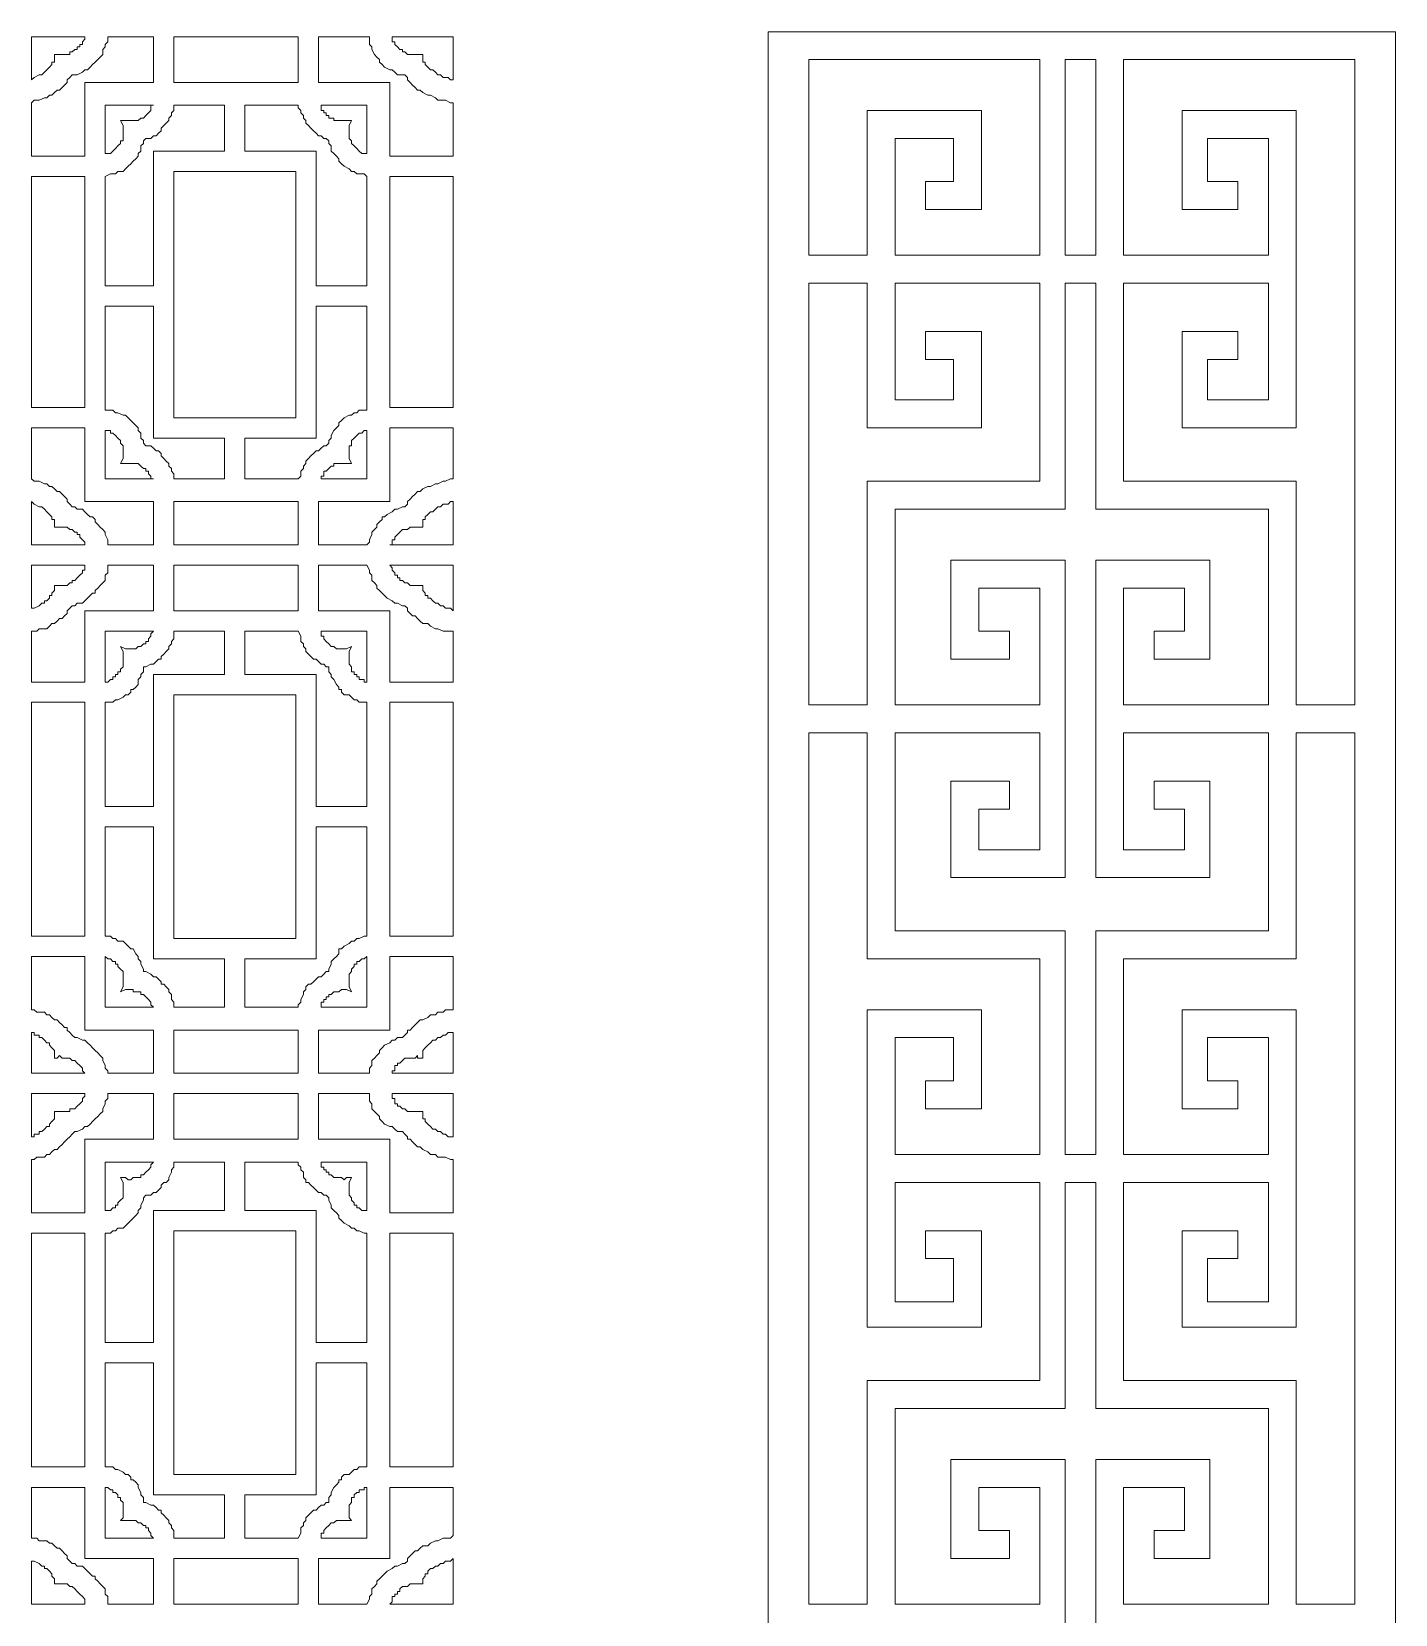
# Model space of a CAD drawing. Extents: x -66030 to 95157, y -13132 to 45879.
# Drawn here: x 62959 to 65057, y 34283 to 36716 of the extents above; entities that cross this region are included whole.
import ezdxf

# ---------------------------------------------------------------- set-up
doc = ezdxf.new("R2010")
doc.units = 0
doc.header["$LTSCALE"] = 100
doc.header["$MEASUREMENT"] = 0
doc.layers.get('0').update_dxf_attribs({"linetype": 'CONTINUOUS'})

msp = doc.modelspace()

# ---------------------------------------------------------------- linework, layer by layer
at = {"lineweight": 0}
for points in [[(62959, 36642), (62962.9, 36645.9), (62962.9, 36645.9), (62970.7, 36649.8), (62970.7, 36649.8), (62974.7, 36649.8), (62978.6, 36653.7), (62978.6, 36653.7), (62982.5, 36657.6), (62986.4, 36661.6), (62986.4, 36661.6), (62990.3, 36665.5), (62990.3, 36669.4), (62994.2, 36669.4), (62994.2, 36673.3), (62994.2, 36677.2), (62994.2, 36681.1), (62998.1, 36681.1), (63002, 36681.1), (63002, 36681.1), (63005.9, 36681.1), (63009.8, 36681.1), (63013.7, 36681.1), (63017.6, 36681.1), (63017.6, 36685), (63021.5, 36685), (63025.4, 36688.9), (63029.3, 36688.9), (63029.3, 36692.8), (63033.2, 36692.8), (63033.2, 36696.7), (63037.2, 36696.7), (63037.2, 36700.6), (63037.2, 36700.6), (63041.1, 36704.5), (63041.1, 36708.4), (62959, 36708.4), (62959, 36642)], [(62959, 36524.8), (63041.1, 36524.8), (63041.1, 36638.1), (63146.5, 36638.1), (63146.5, 36708.4), (63076.2, 36708.4), (63076.2, 36700.6), (63072.3, 36696.7), (63072.3, 36692.8), (63068.4, 36688.9), (63068.4, 36681.1), (63064.5, 36677.2), (63060.6, 36673.3), (63056.7, 36669.4), (63052.8, 36665.5), (63048.9, 36661.6), (63045, 36657.6), (63041.1, 36657.6), (63037.2, 36653.7), (63029.3, 36649.8), (63025.4, 36649.8), (63021.5, 36649.8), (63017.6, 36645.9), (63013.7, 36642), (63013.7, 36638.1), (63009.8, 36634.2), (63005.9, 36630.3), (63002, 36626.4), (62998.1, 36626.4), (62994.2, 36622.5), (62990.3, 36618.6), (62986.4, 36618.6), (62982.5, 36614.7), (62978.6, 36614.7), (62970.7, 36610.8), (62966.8, 36610.8), (62962.9, 36610.8), (62959, 36606.9), (62959, 36524.8)], [(63369.2, 36708.4), (63177.8, 36708.4), (63177.8, 36638.1), (63369.2, 36638.1), (63369.2, 36708.4)], [(63607.4, 36606.9), (63603.5, 36606.9), (63595.7, 36610.8), (63591.8, 36610.8), (63584, 36610.8), (63580.1, 36614.7), (63572.3, 36618.6), (63568.4, 36618.6), (63560.6, 36622.5), (63556.6, 36626.4), (63552.7, 36626.4), (63548.8, 36630.3), (63544.9, 36634.2), (63541, 36638.1), (63537.1, 36642), (63537.1, 36645.9), (63533.2, 36649.8), (63529.3, 36649.8), (63521.5, 36649.8), (63517.6, 36653.7), (63513.7, 36657.6), (63509.8, 36657.6), (63502, 36661.6), (63498.1, 36665.5), (63494.1, 36669.4), (63494.1, 36673.3), (63490.2, 36677.2), (63486.3, 36681.1), (63482.4, 36688.9), (63482.4, 36692.8), (63478.5, 36696.7), (63478.5, 36700.6), (63478.5, 36708.4), (63400.4, 36708.4), (63400.4, 36638.1), (63509.8, 36638.1), (63509.8, 36524.8), (63607.4, 36524.8), (63607.4, 36606.9)], [(63607.4, 36708.4), (63513.7, 36708.4), (63513.7, 36704.5), (63513.7, 36700.6), (63517.6, 36700.6), (63517.6, 36696.7), (63517.6, 36696.7), (63521.5, 36692.8), (63521.5, 36692.8), (63525.4, 36688.9), (63529.3, 36688.9), (63529.3, 36685), (63533.2, 36685), (63537.1, 36681.1), (63541, 36681.1), (63544.9, 36681.1), (63548.8, 36681.1), (63552.7, 36681.1), (63552.7, 36681.1), (63552.7, 36681.1), (63560.6, 36681.1), (63560.6, 36677.2), (63560.6, 36673.3), (63560.6, 36669.4), (63564.5, 36669.4), (63564.5, 36665.5), (63568.4, 36661.6), (63568.4, 36661.6), (63572.3, 36657.6), (63576.2, 36657.6), (63580.1, 36653.7), (63584, 36649.8), (63587.9, 36649.8), (63591.8, 36645.9), (63595.7, 36645.9), (63599.6, 36645.9), (63603.5, 36642), (63607.4, 36642), (63607.4, 36708.4)], [(65021.4, 36716.2), (64994, 36716.2), (64716.7, 36716.2), (64638.6, 36716.2), (64595.6, 36716.2), (64548.8, 36716.2), (64509.7, 36716.2), (64154.3, 36716.2), (64126.9, 36716.2), (64091.8, 36716.2), (64091.8, 31833.8), (64103.5, 31833.8), (64154.3, 31833.8), (64509.7, 31833.8), (64548.8, 31833.8), (64595.6, 31833.8), (64638.6, 31833.8), (64833.9, 31833.8), (64994, 31833.8), (65044.8, 31833.8), (65056.5, 31833.8), (65056.5, 36716.2), (65021.4, 36716.2)], [(64376.9, 36442.8), (64333.9, 36442.8), (64333.9, 36485.8), (64376.9, 36485.8), (64376.9, 36552.2), (64287.1, 36552.2), (64287.1, 36372.5), (64509.7, 36372.5), (64509.7, 36673.3), (64154.3, 36673.3), (64154.3, 36372.5), (64244.1, 36372.5), (64244.1, 36552.2), (64244.1, 36595.2), (64287.1, 36595.2), (64376.9, 36595.2), (64419.9, 36595.2), (64419.9, 36595.2), (64419.9, 36552.2), (64419.9, 36552.2), (64419.9, 36442.8), (64388.6, 36442.8), (64376.9, 36442.8)], [(64595.6, 36372.5), (64548.8, 36372.5), (64548.8, 36673.3), (64595.6, 36673.3), (64595.6, 36372.5)], [(64767.5, 36442.8), (64814.4, 36442.8), (64814.4, 36485.8), (64767.5, 36485.8), (64767.5, 36552.2), (64861.2, 36552.2), (64861.2, 36372.5), (64638.6, 36372.5), (64638.6, 36673.3), (64716.7, 36673.3), (64994, 36673.3), (64994, 35681.2), (64904.2, 35681.2), (64904.2, 35981.9), (64904.2, 36024.9), (64861.2, 36024.9), (64638.6, 36024.9), (64638.6, 36329.5), (64861.2, 36329.5), (64861.2, 36149.9), (64767.5, 36149.9), (64767.5, 36212.4), (64814.4, 36212.4), (64814.4, 36255.3), (64767.5, 36255.3), (64759.7, 36255.3), (64728.4, 36255.3), (64728.4, 36149.9), (64728.4, 36106.9), (64728.4, 36106.9), (64767.5, 36106.9), (64767.5, 36106.9), (64861.2, 36106.9), (64904.2, 36106.9), (64904.2, 36149.9), (64904.2, 36552.2), (64904.2, 36595.2), (64861.2, 36595.2), (64767.5, 36595.2), (64728.4, 36595.2), (64728.4, 36552.2), (64728.4, 36442.8), (64759.7, 36442.8), (64767.5, 36442.8)], [(63146.5, 36603), (63072.3, 36603), (63072.3, 36528.7), (63076.2, 36528.7), (63080.1, 36528.7), (63080.1, 36528.7), (63084, 36532.7), (63084, 36532.7), (63087.9, 36536.6), (63087.9, 36536.6), (63091.8, 36540.5), (63091.8, 36540.5), (63095.7, 36544.4), (63095.7, 36548.3), (63099.6, 36548.3), (63099.6, 36552.2), (63099.6, 36556.1), (63099.6, 36560), (63099.6, 36563.9), (63099.6, 36563.9), (63099.6, 36567.8), (63099.6, 36571.7), (63099.6, 36571.7), (63095.7, 36579.5), (63103.6, 36579.5), (63107.5, 36579.5), (63111.4, 36579.5), (63115.3, 36579.5), (63115.3, 36579.5), (63119.2, 36579.5), (63123.1, 36579.5), (63127, 36583.4), (63127, 36583.4), (63130.9, 36583.4), (63134.8, 36587.3), (63134.8, 36587.3), (63138.7, 36591.2), (63138.7, 36591.2), (63142.6, 36595.2), (63142.6, 36595.2), (63142.6, 36599.1), (63142.6, 36603), (63146.5, 36603)], [(63072.3, 36325.6), (63146.5, 36325.6), (63146.5, 36532.7), (63255.9, 36532.7), (63255.9, 36603), (63177.8, 36603), (63177.8, 36599.1), (63177.8, 36595.2), (63173.9, 36591.2), (63173.9, 36587.3), (63170, 36583.4), (63170, 36579.5), (63166, 36575.6), (63162.1, 36571.7), (63158.2, 36567.8), (63158.2, 36563.9), (63154.3, 36560), (63150.4, 36556.1), (63146.5, 36556.1), (63142.6, 36552.2), (63134.8, 36552.2), (63130.9, 36548.3), (63130.9, 36544.4), (63127, 36540.5), (63127, 36532.7), (63123.1, 36528.7), (63123.1, 36524.8), (63119.2, 36520.9), (63115.3, 36517), (63111.4, 36513.1), (63111.4, 36513.1), (63107.5, 36509.2), (63103.6, 36505.3), (63099.6, 36501.4), (63091.8, 36501.4), (63087.9, 36497.5), (63084, 36497.5), (63080.1, 36497.5), (63072.3, 36493.6), (63072.3, 36325.6)], [(63396.5, 36325.6), (63474.6, 36325.6), (63474.6, 36493.6), (63470.7, 36497.5), (63462.9, 36497.5), (63459, 36497.5), (63455.1, 36501.4), (63451.2, 36501.4), (63447.3, 36505.3), (63439.5, 36509.2), (63435.6, 36513.1), (63435.6, 36513.1), (63431.7, 36517), (63431.7, 36520.9), (63427.7, 36524.8), (63423.8, 36528.7), (63419.9, 36532.7), (63419.9, 36540.5), (63416, 36544.4), (63416, 36548.3), (63412.1, 36552.2), (63408.2, 36552.2), (63404.3, 36556.1), (63400.4, 36556.1), (63396.5, 36560), (63392.6, 36563.9), (63388.7, 36567.8), (63384.8, 36571.7), (63380.9, 36575.6), (63380.9, 36579.5), (63377, 36583.4), (63377, 36587.3), (63373.1, 36591.2), (63373.1, 36595.2), (63369.2, 36599.1), (63369.2, 36603), (63287.1, 36603), (63287.1, 36532.7), (63396.5, 36532.7), (63396.5, 36325.6)], [(63474.6, 36528.7), (63474.6, 36603), (63404.3, 36603), (63404.3, 36603), (63404.3, 36599.1), (63404.3, 36595.2), (63408.2, 36595.2), (63408.2, 36591.2), (63412.1, 36591.2), (63412.1, 36587.3), (63416, 36587.3), (63416, 36583.4), (63419.9, 36583.4), (63423.8, 36583.4), (63423.8, 36579.5), (63427.7, 36579.5), (63431.7, 36579.5), (63435.6, 36579.5), (63439.5, 36579.5), (63439.5, 36579.5), (63443.4, 36579.5), (63451.2, 36579.5), (63447.3, 36571.7), (63447.3, 36571.7), (63447.3, 36567.8), (63447.3, 36563.9), (63447.3, 36563.9), (63447.3, 36560), (63447.3, 36556.1), (63447.3, 36552.2), (63451.2, 36548.3), (63451.2, 36548.3), (63451.2, 36544.4), (63455.1, 36540.5), (63455.1, 36540.5), (63459, 36536.6), (63459, 36536.6), (63462.9, 36532.7), (63462.9, 36532.7), (63466.8, 36528.7), (63470.7, 36528.7), (63470.7, 36528.7), (63474.6, 36528.7)], [(63177.8, 36122.5), (63365.3, 36122.5), (63365.3, 36501.4), (63177.8, 36501.4), (63177.8, 36122.5)], [(62959, 36138.2), (63041.1, 36138.2), (63041.1, 36493.6), (62959, 36493.6), (62959, 36138.2)], [(63607.4, 36493.6), (63509.8, 36493.6), (63509.8, 36138.2), (63607.4, 36138.2), (63607.4, 36493.6)], [(64376.9, 36255.3), (64333.9, 36255.3), (64333.9, 36212.4), (64376.9, 36212.4), (64376.9, 36149.9), (64287.1, 36149.9), (64287.1, 36329.5), (64509.7, 36329.5), (64509.7, 36024.9), (64287.1, 36024.9), (64244.1, 36024.9), (64244.1, 35981.9), (64244.1, 35681.2), (64154.3, 35681.2), (64154.3, 36329.5), (64244.1, 36329.5), (64244.1, 36149.9), (64244.1, 36106.9), (64287.1, 36106.9), (64376.9, 36106.9), (64376.9, 36106.9), (64419.9, 36106.9), (64419.9, 36106.9), (64419.9, 36106.9), (64419.9, 36149.9), (64419.9, 36149.9), (64419.9, 36255.3), (64388.6, 36255.3), (64376.9, 36255.3)], [(64732.3, 35751.5), (64685.5, 35751.5), (64685.5, 35794.4), (64732.3, 35794.4), (64732.3, 35860.8), (64638.6, 35860.8), (64638.6, 35681.2), (64861.2, 35681.2), (64861.2, 35981.9), (64638.6, 35981.9), (64595.6, 35981.9), (64595.6, 36024.9), (64595.6, 36329.5), (64548.8, 36329.5), (64548.8, 36024.9), (64548.8, 35981.9), (64509.7, 35981.9), (64287.1, 35981.9), (64287.1, 35681.2), (64509.7, 35681.2), (64509.7, 35860.8), (64416, 35860.8), (64416, 35794.4), (64462.8, 35794.4), (64462.8, 35751.5), (64416, 35751.5), (64408.1, 35751.5), (64373, 35751.5), (64373, 35860.8), (64373, 35903.8), (64416, 35903.8), (64509.7, 35903.8), (64548.8, 35903.8), (64548.8, 35860.8), (64548.8, 35681.2), (64548.8, 35638.2), (64548.8, 35458.5), (64548.8, 35415.5), (64509.7, 35415.5), (64416, 35415.5), (64373, 35415.5), (64373, 35458.5), (64373, 35564), (64408.1, 35564), (64416, 35564), (64462.8, 35564), (64462.8, 35521), (64416, 35521), (64416, 35458.5), (64509.7, 35458.5), (64509.7, 35638.2), (64287.1, 35638.2), (64287.1, 35333.5), (64509.7, 35333.5), (64548.8, 35333.5), (64548.8, 35290.6), (64548.8, 34989.8), (64595.6, 34989.8), (64595.6, 35290.6), (64595.6, 35333.5), (64638.6, 35333.5), (64861.2, 35333.5), (64861.2, 35638.2), (64638.6, 35638.2), (64638.6, 35458.5), (64732.3, 35458.5), (64732.3, 35521), (64685.5, 35521), (64685.5, 35564), (64732.3, 35564), (64740.2, 35564), (64771.4, 35564), (64771.4, 35458.5), (64771.4, 35458.5), (64771.4, 35415.5), (64771.4, 35415.5), (64732.3, 35415.5), (64638.6, 35415.5), (64595.6, 35415.5), (64595.6, 35458.5), (64595.6, 35638.2), (64595.6, 35681.2), (64595.6, 35860.8), (64595.6, 35903.8), (64638.6, 35903.8), (64732.3, 35903.8), (64771.4, 35903.8), (64771.4, 35903.8), (64771.4, 35860.8), (64771.4, 35860.8), (64771.4, 35751.5), (64740.2, 35751.5), (64732.3, 35751.5)], [(63146.5, 36294.4), (63072.3, 36294.4), (63072.3, 36134.2), (63080.1, 36134.2), (63084, 36134.2), (63087.9, 36130.3), (63091.8, 36130.3), (63099.6, 36126.4), (63103.6, 36126.4), (63107.5, 36122.5), (63111.4, 36118.6), (63111.4, 36118.6), (63115.3, 36114.7), (63119.2, 36110.8), (63123.1, 36106.9), (63123.1, 36103), (63127, 36099.1), (63127, 36091.3), (63130.9, 36087.4), (63130.9, 36083.5), (63134.8, 36079.6), (63142.6, 36079.6), (63146.5, 36075.7), (63150.4, 36071.8), (63154.3, 36071.8), (63158.2, 36067.8), (63158.2, 36063.9), (63162.1, 36060), (63166, 36056.1), (63170, 36052.2), (63170, 36048.3), (63173.9, 36044.4), (63173.9, 36040.5), (63177.8, 36036.6), (63177.8, 36032.7), (63177.8, 36028.8), (63255.9, 36028.8), (63255.9, 36091.3), (63146.5, 36091.3), (63146.5, 36294.4)], [(63474.6, 36294.4), (63396.5, 36294.4), (63396.5, 36091.3), (63287.1, 36091.3), (63287.1, 36028.8), (63369.2, 36028.8), (63373.1, 36032.7), (63373.1, 36036.6), (63373.1, 36040.5), (63377, 36044.4), (63377, 36048.3), (63380.9, 36052.2), (63380.9, 36056.1), (63384.8, 36060), (63388.7, 36063.9), (63392.6, 36067.8), (63396.5, 36071.8), (63400.4, 36071.8), (63404.3, 36075.7), (63408.2, 36079.6), (63412.1, 36079.6), (63416, 36083.5), (63416, 36087.4), (63419.9, 36091.3), (63419.9, 36095.2), (63423.8, 36103), (63427.7, 36106.9), (63431.7, 36110.8), (63431.7, 36114.7), (63435.6, 36118.6), (63435.6, 36118.6), (63439.5, 36122.5), (63447.3, 36126.4), (63451.2, 36126.4), (63455.1, 36130.3), (63459, 36130.3), (63462.9, 36134.2), (63470.7, 36134.2), (63474.6, 36134.2), (63474.6, 36294.4)], [(62959, 36028.8), (62962.9, 36024.9), (62966.8, 36024.9), (62970.7, 36024.9), (62978.6, 36021), (62982.5, 36021), (62986.4, 36017.1), (62990.3, 36017.1), (62994.2, 36013.2), (62998.1, 36009.3), (63002, 36009.3), (63005.9, 36005.3), (63009.8, 36001.4), (63013.7, 35997.5), (63013.7, 35993.6), (63017.6, 35989.7), (63021.5, 35985.8), (63025.4, 35985.8), (63029.3, 35981.9), (63037.2, 35981.9), (63041.1, 35978), (63045, 35974.1), (63048.9, 35970.2), (63052.8, 35970.2), (63056.7, 35966.3), (63056.7, 35962.4), (63060.6, 35958.5), (63064.5, 35954.6), (63068.4, 35950.7), (63072.3, 35946.8), (63072.3, 35942.9), (63076.2, 35935), (63076.2, 35931.1), (63076.2, 35927.2), (63146.5, 35927.2), (63146.5, 35993.6), (63041.1, 35993.6), (63041.1, 36106.9), (62959, 36106.9), (62959, 36028.8)], [(63072.3, 36028.8), (63146.5, 36028.8), (63142.6, 36028.8), (63142.6, 36032.7), (63142.6, 36032.7), (63138.7, 36036.6), (63138.7, 36040.5), (63138.7, 36040.5), (63134.8, 36040.5), (63134.8, 36044.4), (63130.9, 36044.4), (63127, 36048.3), (63127, 36048.3), (63123.1, 36052.2), (63119.2, 36052.2), (63115.3, 36052.2), (63115.3, 36052.2), (63111.4, 36052.2), (63107.5, 36052.2), (63103.6, 36052.2), (63095.7, 36052.2), (63099.6, 36060), (63099.6, 36060), (63099.6, 36063.9), (63099.6, 36063.9), (63099.6, 36067.8), (63099.6, 36071.8), (63099.6, 36075.7), (63099.6, 36079.6), (63099.6, 36079.6), (63095.7, 36083.5), (63095.7, 36087.4), (63091.8, 36091.3), (63091.8, 36091.3), (63087.9, 36095.2), (63087.9, 36095.2), (63084, 36099.1), (63084, 36099.1), (63080.1, 36099.1), (63080.1, 36103), (63076.2, 36103), (63072.3, 36103), (63072.3, 36028.8)], [(63607.4, 36106.9), (63509.8, 36106.9), (63509.8, 35993.6), (63400.4, 35993.6), (63400.4, 35927.2), (63474.6, 35927.2), (63478.5, 35931.1), (63478.5, 35935), (63482.4, 35942.9), (63482.4, 35946.8), (63486.3, 35950.7), (63490.2, 35954.6), (63490.2, 35958.5), (63494.1, 35962.4), (63498.1, 35966.3), (63498.1, 35970.2), (63502, 35970.2), (63505.9, 35974.1), (63513.7, 35978), (63517.6, 35981.9), (63521.5, 35981.9), (63529.3, 35985.8), (63533.2, 35985.8), (63537.1, 35989.7), (63537.1, 35993.6), (63541, 35997.5), (63544.9, 36001.4), (63548.8, 36005.3), (63552.7, 36009.3), (63556.6, 36009.3), (63560.6, 36013.2), (63568.4, 36017.1), (63572.3, 36017.1), (63580.1, 36021), (63584, 36021), (63591.8, 36024.9), (63595.7, 36024.9), (63603.5, 36028.8), (63607.4, 36028.8), (63607.4, 36106.9)], [(63474.6, 36103), (63470.7, 36103), (63470.7, 36103), (63466.8, 36099.1), (63462.9, 36099.1), (63462.9, 36099.1), (63459, 36095.2), (63459, 36095.2), (63455.1, 36091.3), (63455.1, 36091.3), (63451.2, 36087.4), (63451.2, 36083.5), (63451.2, 36079.6), (63447.3, 36079.6), (63447.3, 36075.7), (63447.3, 36071.8), (63447.3, 36067.8), (63447.3, 36063.9), (63447.3, 36063.9), (63447.3, 36060), (63447.3, 36060), (63451.2, 36052.2), (63443.4, 36052.2), (63439.5, 36052.2), (63439.5, 36052.2), (63435.6, 36052.2), (63431.7, 36052.2), (63427.7, 36052.2), (63423.8, 36052.2), (63423.8, 36048.3), (63419.9, 36048.3), (63416, 36044.4), (63416, 36044.4), (63412.1, 36040.5), (63412.1, 36040.5), (63408.2, 36040.5), (63408.2, 36036.6), (63408.2, 36032.7), (63404.3, 36032.7), (63404.3, 36028.8), (63404.3, 36028.8), (63474.6, 36028.8), (63474.6, 36103)], [(62959, 35927.2), (63041.1, 35927.2), (63041.1, 35927.2), (63041.1, 35931.1), (63037.2, 35935), (63037.2, 35935), (63033.2, 35938.9), (63033.2, 35942.9), (63029.3, 35942.9), (63029.3, 35946.8), (63025.4, 35946.8), (63021.5, 35950.7), (63021.5, 35950.7), (63017.6, 35950.7), (63013.7, 35954.6), (63009.8, 35954.6), (63005.9, 35954.6), (63002, 35954.6), (63002, 35954.6), (62998.1, 35954.6), (62994.2, 35954.6), (62994.2, 35958.5), (62994.2, 35962.4), (62994.2, 35966.3), (62990.3, 35966.3), (62990.3, 35970.2), (62986.4, 35974.1), (62986.4, 35974.1), (62982.5, 35978), (62978.6, 35981.9), (62978.6, 35981.9), (62974.7, 35985.8), (62970.7, 35985.8), (62970.7, 35985.8), (62962.9, 35989.7), (62962.9, 35989.7), (62959, 35993.6), (62959, 35927.2)], [(63177.8, 35927.2), (63369.2, 35927.2), (63369.2, 35993.6), (63177.8, 35993.6), (63177.8, 35927.2)], [(63607.4, 35993.6), (63603.5, 35993.6), (63599.6, 35989.7), (63595.7, 35989.7), (63591.8, 35989.7), (63587.9, 35985.8), (63584, 35985.8), (63580.1, 35981.9), (63576.2, 35978), (63572.3, 35978), (63568.4, 35974.1), (63568.4, 35974.1), (63564.5, 35970.2), (63564.5, 35966.3), (63560.6, 35966.3), (63560.6, 35962.4), (63560.6, 35958.5), (63560.6, 35954.6), (63552.7, 35954.6), (63552.7, 35954.6), (63552.7, 35954.6), (63548.8, 35954.6), (63544.9, 35954.6), (63541, 35954.6), (63537.1, 35950.7), (63533.2, 35950.7), (63529.3, 35950.7), (63525.4, 35946.8), (63525.4, 35946.8), (63521.5, 35942.9), (63521.5, 35942.9), (63517.6, 35938.9), (63517.6, 35935), (63513.7, 35935), (63513.7, 35931.1), (63513.7, 35927.2), (63509.8, 35927.2), (63607.4, 35927.2), (63607.4, 35993.6)], [(62959, 35794.4), (62962.9, 35794.4), (62966.8, 35794.4), (62970.7, 35798.3), (62978.6, 35798.3), (62982.5, 35798.3), (62986.4, 35802.2), (62990.3, 35806.1), (62994.2, 35806.1), (62998.1, 35810.1), (63002, 35814), (63005.9, 35814), (63009.8, 35817.9), (63013.7, 35821.8), (63013.7, 35825.7), (63017.6, 35829.6), (63021.5, 35833.5), (63025.4, 35833.5), (63029.3, 35837.4), (63037.2, 35837.4), (63041.1, 35841.3), (63045, 35845.2), (63048.9, 35849.1), (63052.8, 35853), (63056.7, 35853), (63056.7, 35856.9), (63060.6, 35860.8), (63064.5, 35864.7), (63068.4, 35868.6), (63072.3, 35872.5), (63072.3, 35880.4), (63076.2, 35884.3), (63076.2, 35888.2), (63076.2, 35896), (63146.5, 35896), (63146.5, 35825.7), (63041.1, 35825.7), (63041.1, 35716.3), (62959, 35716.3), (62959, 35794.4)], [(62959, 35896), (63041.1, 35896), (63041.1, 35892.1), (63041.1, 35888.2), (63037.2, 35888.2), (63037.2, 35884.3), (63033.2, 35880.4), (63033.2, 35880.4), (63029.3, 35876.5), (63029.3, 35876.5), (63025.4, 35872.5), (63021.5, 35872.5), (63021.5, 35868.6), (63017.6, 35868.6), (63013.7, 35864.7), (63009.8, 35864.7), (63005.9, 35864.7), (63002, 35864.7), (63002, 35864.7), (62998.1, 35864.7), (62994.2, 35864.7), (62994.2, 35860.8), (62994.2, 35856.9), (62994.2, 35856.9), (62990.3, 35853), (62990.3, 35849.1), (62986.4, 35849.1), (62986.4, 35845.2), (62982.5, 35841.3), (62978.6, 35841.3), (62978.6, 35837.4), (62974.7, 35837.4), (62970.7, 35833.5), (62970.7, 35833.5), (62962.9, 35829.6), (62962.9, 35829.6), (62959, 35829.6), (62959, 35896)], [(63177.8, 35896), (63369.2, 35896), (63369.2, 35825.7), (63177.8, 35825.7), (63177.8, 35896)], [(63607.4, 35716.3), (63509.8, 35716.3), (63509.8, 35825.7), (63400.4, 35825.7), (63400.4, 35896), (63474.6, 35896), (63478.5, 35888.2), (63478.5, 35884.3), (63482.4, 35880.4), (63482.4, 35872.5), (63486.3, 35868.6), (63490.2, 35864.7), (63490.2, 35860.8), (63494.1, 35856.9), (63498.1, 35853), (63498.1, 35853), (63502, 35849.1), (63505.9, 35845.2), (63513.7, 35841.3), (63517.6, 35837.4), (63521.5, 35837.4), (63529.3, 35833.5), (63533.2, 35833.5), (63537.1, 35829.6), (63537.1, 35825.7), (63541, 35821.8), (63544.9, 35817.9), (63548.8, 35817.9), (63552.7, 35814), (63556.6, 35810.1), (63560.6, 35806.1), (63568.4, 35806.1), (63572.3, 35802.2), (63580.1, 35798.3), (63584, 35798.3), (63591.8, 35794.4), (63595.7, 35794.4), (63603.5, 35794.4), (63607.4, 35794.4), (63607.4, 35716.3)], [(63607.4, 35825.7), (63603.5, 35829.6), (63599.6, 35829.6), (63595.7, 35829.6), (63591.8, 35833.5), (63587.9, 35833.5), (63584, 35837.4), (63580.1, 35837.4), (63576.2, 35841.3), (63572.3, 35845.2), (63568.4, 35845.2), (63568.4, 35849.1), (63564.5, 35849.1), (63564.5, 35853), (63560.6, 35856.9), (63560.6, 35856.9), (63560.6, 35860.8), (63560.6, 35864.7), (63552.7, 35864.7), (63552.7, 35864.7), (63552.7, 35864.7), (63548.8, 35864.7), (63544.9, 35864.7), (63541, 35864.7), (63537.1, 35868.6), (63533.2, 35868.6), (63529.3, 35872.5), (63525.4, 35872.5), (63525.4, 35876.5), (63521.5, 35876.5), (63521.5, 35880.4), (63517.6, 35880.4), (63517.6, 35884.3), (63513.7, 35888.2), (63513.7, 35888.2), (63513.7, 35892.1), (63509.8, 35896), (63607.4, 35896), (63607.4, 35825.7)], [(63146.5, 35524.9), (63072.3, 35524.9), (63072.3, 35685.1), (63080.1, 35685.1), (63084, 35685.1), (63087.9, 35689), (63091.8, 35689), (63099.6, 35692.9), (63103.6, 35696.8), (63107.5, 35696.8), (63111.4, 35700.7), (63111.4, 35704.6), (63115.3, 35704.6), (63119.2, 35708.5), (63123.1, 35712.4), (63123.1, 35720.2), (63127, 35724.1), (63127, 35728), (63130.9, 35731.9), (63130.9, 35739.7), (63134.8, 35739.7), (63142.6, 35743.6), (63146.5, 35743.6), (63150.4, 35747.6), (63154.3, 35751.5), (63158.2, 35751.5), (63158.2, 35755.4), (63162.1, 35759.3), (63166, 35763.2), (63170, 35767.1), (63170, 35771), (63173.9, 35774.9), (63173.9, 35778.8), (63177.8, 35782.7), (63177.8, 35786.6), (63177.8, 35794.4), (63255.9, 35794.4), (63255.9, 35728), (63146.5, 35728), (63146.5, 35524.9)], [(63072.3, 35794.4), (63146.5, 35794.4), (63142.6, 35790.5), (63142.6, 35786.6), (63142.6, 35786.6), (63138.7, 35782.7), (63138.7, 35782.7), (63138.7, 35778.8), (63134.8, 35778.8), (63134.8, 35774.9), (63130.9, 35774.9), (63127, 35771), (63127, 35771), (63123.1, 35771), (63119.2, 35767.1), (63115.3, 35767.1), (63115.3, 35767.1), (63111.4, 35767.1), (63107.5, 35767.1), (63103.6, 35767.1), (63095.7, 35771), (63099.6, 35763.2), (63099.6, 35759.3), (63099.6, 35755.4), (63099.6, 35755.4), (63099.6, 35751.5), (63099.6, 35747.6), (63099.6, 35743.6), (63099.6, 35743.6), (63099.6, 35739.7), (63095.7, 35735.8), (63095.7, 35731.9), (63091.8, 35731.9), (63091.8, 35728), (63087.9, 35728), (63087.9, 35724.1), (63084, 35724.1), (63084, 35720.2), (63080.1, 35720.2), (63080.1, 35720.2), (63076.2, 35716.3), (63072.3, 35716.3), (63072.3, 35794.4)], [(63474.6, 35524.9), (63396.5, 35524.9), (63396.5, 35728), (63287.1, 35728), (63287.1, 35794.4), (63369.2, 35794.4), (63373.1, 35786.6), (63373.1, 35782.7), (63373.1, 35778.8), (63377, 35774.9), (63377, 35771), (63380.9, 35767.1), (63380.9, 35763.2), (63384.8, 35759.3), (63388.7, 35755.4), (63392.6, 35751.5), (63396.5, 35751.5), (63400.4, 35747.6), (63404.3, 35743.6), (63408.2, 35743.6), (63412.1, 35739.7), (63416, 35739.7), (63416, 35731.9), (63419.9, 35728), (63419.9, 35724.1), (63423.8, 35720.2), (63427.7, 35712.4), (63431.7, 35708.5), (63431.7, 35704.6), (63435.6, 35704.6), (63435.6, 35700.7), (63439.5, 35696.8), (63447.3, 35696.8), (63451.2, 35692.9), (63455.1, 35689), (63459, 35689), (63462.9, 35685.1), (63470.7, 35685.1), (63474.6, 35685.1), (63474.6, 35524.9)], [(63474.6, 35716.3), (63470.7, 35716.3), (63470.7, 35720.2), (63466.8, 35720.2), (63462.9, 35720.2), (63462.9, 35724.1), (63459, 35724.1), (63459, 35728), (63455.1, 35728), (63455.1, 35731.9), (63451.2, 35731.9), (63451.2, 35735.8), (63451.2, 35739.7), (63447.3, 35743.6), (63447.3, 35743.6), (63447.3, 35747.6), (63447.3, 35751.5), (63447.3, 35755.4), (63447.3, 35755.4), (63447.3, 35759.3), (63447.3, 35763.2), (63451.2, 35771), (63443.4, 35767.1), (63439.5, 35767.1), (63439.5, 35767.1), (63435.6, 35767.1), (63431.7, 35767.1), (63427.7, 35767.1), (63423.8, 35771), (63423.8, 35771), (63419.9, 35771), (63416, 35774.9), (63416, 35774.9), (63412.1, 35778.8), (63412.1, 35778.8), (63408.2, 35782.7), (63408.2, 35782.7), (63408.2, 35786.6), (63404.3, 35786.6), (63404.3, 35790.5), (63404.3, 35794.4), (63474.6, 35794.4), (63474.6, 35716.3)], [(62959, 35685.1), (63041.1, 35685.1), (63041.1, 35325.7), (62959, 35325.7), (62959, 35685.1)], [(63177.8, 35696.8), (63365.3, 35696.8), (63365.3, 35321.8), (63177.8, 35321.8), (63177.8, 35696.8)], [(63607.4, 35325.7), (63509.8, 35325.7), (63509.8, 35685.1), (63607.4, 35685.1), (63607.4, 35325.7)], [(64376.9, 35060.1), (64333.9, 35060.1), (64333.9, 35103.1), (64376.9, 35103.1), (64376.9, 35169.5), (64287.1, 35169.5), (64287.1, 34989.8), (64509.7, 34989.8), (64509.7, 35290.6), (64287.1, 35290.6), (64244.1, 35290.6), (64244.1, 35333.5), (64244.1, 35638.2), (64154.3, 35638.2), (64154.3, 34298.4), (64244.1, 34298.4), (64244.1, 34599.2), (64244.1, 34642.2), (64287.1, 34642.2), (64509.7, 34642.2), (64509.7, 34946.8), (64287.1, 34946.8), (64287.1, 34763.3), (64376.9, 34763.3), (64376.9, 34829.7), (64333.9, 34829.7), (64333.9, 34872.6), (64376.9, 34872.6), (64388.6, 34872.6), (64419.9, 34872.6), (64419.9, 34763.3), (64419.9, 34763.3), (64419.9, 34724.2), (64419.9, 34724.2), (64376.9, 34724.2), (64287.1, 34724.2), (64244.1, 34724.2), (64244.1, 34763.3), (64244.1, 34946.8), (64244.1, 34989.8), (64244.1, 35169.5), (64244.1, 35212.4), (64287.1, 35212.4), (64376.9, 35212.4), (64419.9, 35212.4), (64419.9, 35212.4), (64419.9, 35169.5), (64419.9, 35169.5), (64419.9, 35060.1), (64388.6, 35060.1), (64376.9, 35060.1)], [(64767.5, 35060.1), (64814.4, 35060.1), (64814.4, 35103.1), (64767.5, 35103.1), (64767.5, 35169.5), (64861.2, 35169.5), (64861.2, 34989.8), (64708.9, 34989.8), (64638.6, 34989.8), (64638.6, 35290.6), (64861.2, 35290.6), (64904.2, 35290.6), (64904.2, 35333.5), (64904.2, 35638.2), (64994, 35638.2), (64994, 34298.4), (64904.2, 34298.4), (64904.2, 34599.2), (64904.2, 34642.2), (64861.2, 34642.2), (64638.6, 34642.2), (64638.6, 34946.8), (64708.9, 34946.8), (64861.2, 34946.8), (64861.2, 34763.3), (64767.5, 34763.3), (64767.5, 34829.7), (64814.4, 34829.7), (64814.4, 34872.6), (64767.5, 34872.6), (64759.7, 34872.6), (64728.4, 34872.6), (64728.4, 34763.3), (64728.4, 34724.2), (64767.5, 34724.2), (64861.2, 34724.2), (64904.2, 34724.2), (64904.2, 34763.3), (64904.2, 34946.8), (64904.2, 34989.8), (64904.2, 35169.5), (64904.2, 35212.4), (64861.2, 35212.4), (64767.5, 35212.4), (64728.4, 35212.4), (64728.4, 35169.5), (64728.4, 35060.1), (64759.7, 35060.1), (64767.5, 35060.1)], [(63072.3, 35493.7), (63146.5, 35493.7), (63146.5, 35290.6), (63255.9, 35290.6), (63255.9, 35216.3), (63177.8, 35216.3), (63177.8, 35220.2), (63177.8, 35224.2), (63173.9, 35228.1), (63173.9, 35235.9), (63170, 35239.8), (63170, 35243.7), (63166, 35247.6), (63162.1, 35251.5), (63158.2, 35251.5), (63158.2, 35255.4), (63154.3, 35259.3), (63150.4, 35263.2), (63146.5, 35263.2), (63142.6, 35267.1), (63134.8, 35271), (63130.9, 35271), (63130.9, 35274.9), (63127, 35282.7), (63127, 35286.7), (63123.1, 35290.6), (63123.1, 35294.5), (63119.2, 35298.4), (63115.3, 35306.2), (63111.4, 35306.2), (63111.4, 35306.2), (63107.5, 35310.1), (63103.6, 35314), (63099.6, 35317.9), (63091.8, 35317.9), (63087.9, 35321.8), (63084, 35321.8), (63080.1, 35325.7), (63072.3, 35325.7), (63072.3, 35493.7)], [(63396.5, 35493.7), (63474.6, 35493.7), (63474.6, 35325.7), (63470.7, 35325.7), (63462.9, 35321.8), (63459, 35321.8), (63455.1, 35317.9), (63451.2, 35317.9), (63447.3, 35314), (63439.5, 35310.1), (63435.6, 35306.2), (63435.6, 35306.2), (63431.7, 35306.2), (63431.7, 35298.4), (63427.7, 35294.5), (63423.8, 35290.6), (63419.9, 35286.7), (63419.9, 35282.7), (63416, 35274.9), (63416, 35271), (63412.1, 35271), (63408.2, 35267.1), (63404.3, 35263.2), (63400.4, 35263.2), (63396.5, 35259.3), (63392.6, 35255.4), (63388.7, 35251.5), (63384.8, 35251.5), (63380.9, 35247.6), (63380.9, 35243.7), (63377, 35239.8), (63377, 35235.9), (63373.1, 35228.1), (63373.1, 35224.2), (63369.2, 35220.2), (63369.2, 35216.3), (63287.1, 35216.3), (63287.1, 35290.6), (63396.5, 35290.6), (63396.5, 35493.7)], [(62959, 35294.5), (63041.1, 35294.5), (63041.1, 35181.2), (63146.5, 35181.2), (63146.5, 35114.8), (63076.2, 35114.8), (63076.2, 35118.7), (63072.3, 35122.6), (63072.3, 35126.5), (63068.4, 35134.3), (63068.4, 35138.2), (63064.5, 35142.1), (63060.6, 35146), (63056.7, 35149.9), (63052.8, 35153.8), (63048.9, 35157.8), (63045, 35161.7), (63041.1, 35165.6), (63037.2, 35165.6), (63029.3, 35169.5), (63025.4, 35169.5), (63021.5, 35173.4), (63017.6, 35177.3), (63013.7, 35181.2), (63013.7, 35185.1), (63009.8, 35185.1), (63005.9, 35189), (63002, 35192.9), (62998.1, 35196.8), (62994.2, 35196.8), (62990.3, 35200.7), (62986.4, 35204.6), (62982.5, 35204.6), (62978.6, 35208.5), (62970.7, 35208.5), (62966.8, 35208.5), (62962.9, 35212.4), (62959, 35212.4), (62959, 35294.5)], [(63146.5, 35216.3), (63072.3, 35216.3), (63072.3, 35294.5), (63076.2, 35290.6), (63080.1, 35290.6), (63080.1, 35290.6), (63084, 35286.7), (63084, 35286.7), (63087.9, 35286.7), (63087.9, 35282.7), (63091.8, 35282.7), (63091.8, 35278.8), (63095.7, 35274.9), (63095.7, 35274.9), (63099.6, 35271), (63099.6, 35267.1), (63099.6, 35263.2), (63099.6, 35259.3), (63099.6, 35259.3), (63099.6, 35255.4), (63099.6, 35251.5), (63099.6, 35251.5), (63099.6, 35247.6), (63095.7, 35239.8), (63103.6, 35243.7), (63107.5, 35243.7), (63111.4, 35243.7), (63115.3, 35243.7), (63115.3, 35239.8), (63119.2, 35239.8), (63123.1, 35239.8), (63127, 35239.8), (63127, 35235.9), (63130.9, 35235.9), (63134.8, 35232), (63134.8, 35232), (63138.7, 35228.1), (63138.7, 35228.1), (63142.6, 35224.2), (63142.6, 35224.2), (63142.6, 35220.2), (63142.6, 35220.2), (63146.5, 35216.3)], [(63607.4, 35212.4), (63603.5, 35212.4), (63595.7, 35212.4), (63591.8, 35208.5), (63584, 35208.5), (63580.1, 35204.6), (63572.3, 35204.6), (63568.4, 35200.7), (63560.6, 35196.8), (63556.6, 35196.8), (63552.7, 35192.9), (63548.8, 35189), (63544.9, 35185.1), (63541, 35181.2), (63537.1, 35181.2), (63537.1, 35177.3), (63533.2, 35173.4), (63529.3, 35169.5), (63521.5, 35169.5), (63517.6, 35165.6), (63513.7, 35165.6), (63509.8, 35161.7), (63502, 35157.8), (63498.1, 35153.8), (63494.1, 35149.9), (63494.1, 35146), (63490.2, 35142.1), (63486.3, 35138.2), (63482.4, 35134.3), (63482.4, 35126.5), (63478.5, 35122.6), (63478.5, 35118.7), (63478.5, 35114.8), (63400.4, 35114.8), (63400.4, 35181.2), (63509.8, 35181.2), (63509.8, 35294.5), (63607.4, 35294.5), (63607.4, 35212.4)], [(63474.6, 35294.5), (63474.6, 35216.3), (63404.3, 35216.3), (63404.3, 35220.2), (63404.3, 35220.2), (63404.3, 35224.2), (63408.2, 35224.2), (63408.2, 35228.1), (63412.1, 35228.1), (63412.1, 35232), (63416, 35232), (63416, 35235.9), (63419.9, 35235.9), (63423.8, 35239.8), (63423.8, 35239.8), (63427.7, 35239.8), (63431.7, 35239.8), (63435.6, 35243.7), (63439.5, 35243.7), (63439.5, 35243.7), (63443.4, 35243.7), (63451.2, 35239.8), (63447.3, 35247.6), (63447.3, 35251.5), (63447.3, 35251.5), (63447.3, 35255.4), (63447.3, 35259.3), (63447.3, 35259.3), (63447.3, 35263.2), (63447.3, 35267.1), (63451.2, 35271), (63451.2, 35274.9), (63451.2, 35274.9), (63455.1, 35278.8), (63455.1, 35282.7), (63459, 35282.7), (63459, 35286.7), (63462.9, 35286.7), (63462.9, 35286.7), (63466.8, 35290.6), (63470.7, 35290.6), (63470.7, 35290.6), (63474.6, 35294.5)], [(62959, 35177.3), (62962.9, 35177.3), (62962.9, 35173.4), (62970.7, 35173.4), (62970.7, 35169.5), (62974.7, 35169.5), (62978.6, 35165.6), (62978.6, 35165.6), (62982.5, 35161.7), (62986.4, 35161.7), (62986.4, 35157.8), (62990.3, 35153.8), (62990.3, 35153.8), (62994.2, 35149.9), (62994.2, 35146), (62994.2, 35142.1), (62994.2, 35138.2), (62998.1, 35138.2), (63002, 35142.1), (63002, 35142.1), (63005.9, 35138.2), (63009.8, 35138.2), (63013.7, 35138.2), (63017.6, 35138.2), (63017.6, 35138.2), (63021.5, 35134.3), (63025.4, 35134.3), (63029.3, 35130.4), (63029.3, 35130.4), (63033.2, 35126.5), (63033.2, 35126.5), (63037.2, 35122.6), (63037.2, 35118.7), (63037.2, 35118.7), (63041.1, 35114.8), (63041.1, 35114.8), (62959, 35114.8), (62959, 35177.3)], [(63369.2, 35114.8), (63177.8, 35114.8), (63177.8, 35181.2), (63369.2, 35181.2), (63369.2, 35114.8)], [(63607.4, 35114.8), (63513.7, 35114.8), (63513.7, 35114.8), (63513.7, 35118.7), (63517.6, 35118.7), (63517.6, 35122.6), (63517.6, 35126.5), (63521.5, 35126.5), (63521.5, 35130.4), (63525.4, 35130.4), (63529.3, 35134.3), (63529.3, 35134.3), (63533.2, 35138.2), (63537.1, 35138.2), (63541, 35138.2), (63544.9, 35138.2), (63548.8, 35138.2), (63552.7, 35142.1), (63552.7, 35142.1), (63552.7, 35138.2), (63560.6, 35138.2), (63560.6, 35142.1), (63560.6, 35146), (63560.6, 35149.9), (63564.5, 35153.8), (63564.5, 35153.8), (63568.4, 35157.8), (63568.4, 35157.8), (63572.3, 35161.7), (63576.2, 35165.6), (63580.1, 35165.6), (63584, 35169.5), (63587.9, 35169.5), (63591.8, 35173.4), (63595.7, 35173.4), (63599.6, 35177.3), (63603.5, 35177.3), (63607.4, 35177.3), (63607.4, 35114.8)], [(62959, 35017.1), (62962.9, 35017.1), (62962.9, 35021), (62970.7, 35021), (62970.7, 35025), (62974.7, 35025), (62978.6, 35028.9), (62978.6, 35028.9), (62982.5, 35032.8), (62986.4, 35032.8), (62986.4, 35036.7), (62990.3, 35040.6), (62990.3, 35040.6), (62994.2, 35044.5), (62994.2, 35048.4), (62994.2, 35052.3), (62994.2, 35056.2), (62998.1, 35056.2), (63002, 35056.2), (63002, 35056.2), (63005.9, 35056.2), (63009.8, 35056.2), (63013.7, 35056.2), (63017.6, 35056.2), (63017.6, 35060.1), (63021.5, 35060.1), (63025.4, 35060.1), (63029.3, 35064), (63029.3, 35064), (63033.2, 35067.9), (63033.2, 35067.9), (63037.2, 35071.8), (63037.2, 35075.7), (63037.2, 35075.7), (63041.1, 35079.6), (63041.1, 35083.5), (62959, 35083.5), (62959, 35017.1)], [(62959, 34900), (63041.1, 34900), (63041.1, 35013.2), (63146.5, 35013.2), (63146.5, 35083.5), (63076.2, 35083.5), (63076.2, 35075.7), (63072.3, 35071.8), (63072.3, 35067.9), (63068.4, 35060.1), (63068.4, 35056.2), (63064.5, 35052.3), (63060.6, 35048.4), (63056.7, 35044.5), (63052.8, 35040.6), (63048.9, 35036.7), (63045, 35032.8), (63041.1, 35032.8), (63037.2, 35028.9), (63029.3, 35025), (63025.4, 35025), (63021.5, 35021), (63017.6, 35017.1), (63013.7, 35013.2), (63013.7, 35013.2), (63009.8, 35009.3), (63005.9, 35005.4), (63002, 35001.5), (62998.1, 34997.6), (62994.2, 34997.6), (62990.3, 34993.7), (62986.4, 34989.8), (62982.5, 34989.8), (62978.6, 34985.9), (62970.7, 34985.9), (62966.8, 34985.9), (62962.9, 34982), (62959, 34982), (62959, 34900)], [(63369.2, 35083.5), (63177.8, 35083.5), (63177.8, 35013.2), (63369.2, 35013.2), (63369.2, 35083.5)], [(63607.4, 34982), (63603.5, 34982), (63595.7, 34985.9), (63591.8, 34985.9), (63584, 34985.9), (63580.1, 34989.8), (63572.3, 34989.8), (63568.4, 34993.7), (63560.6, 34997.6), (63556.6, 35001.5), (63552.7, 35001.5), (63548.8, 35005.4), (63544.9, 35009.3), (63541, 35013.2), (63537.1, 35013.2), (63537.1, 35017.1), (63533.2, 35021), (63529.3, 35025), (63521.5, 35025), (63517.6, 35028.9), (63513.7, 35032.8), (63509.8, 35032.8), (63502, 35036.7), (63498.1, 35040.6), (63494.1, 35044.5), (63494.1, 35048.4), (63490.2, 35052.3), (63486.3, 35056.2), (63482.4, 35060.1), (63482.4, 35067.9), (63478.5, 35071.8), (63478.5, 35075.7), (63478.5, 35083.5), (63400.4, 35083.5), (63400.4, 35013.2), (63509.8, 35013.2), (63509.8, 34900), (63607.4, 34900), (63607.4, 34982)], [(63607.4, 35083.5), (63513.7, 35083.5), (63513.7, 35079.6), (63513.7, 35075.7), (63517.6, 35075.7), (63517.6, 35071.8), (63517.6, 35067.9), (63521.5, 35067.9), (63521.5, 35064), (63525.4, 35064), (63529.3, 35060.1), (63529.3, 35060.1), (63533.2, 35060.1), (63537.1, 35056.2), (63541, 35056.2), (63544.9, 35056.2), (63548.8, 35056.2), (63552.7, 35056.2), (63552.7, 35056.2), (63552.7, 35056.2), (63560.6, 35056.2), (63560.6, 35052.3), (63560.6, 35048.4), (63560.6, 35044.5), (63564.5, 35044.5), (63564.5, 35040.6), (63568.4, 35036.7), (63568.4, 35036.7), (63572.3, 35032.8), (63576.2, 35028.9), (63580.1, 35028.9), (63584, 35025), (63587.9, 35025), (63591.8, 35021), (63595.7, 35021), (63599.6, 35017.1), (63603.5, 35017.1), (63607.4, 35017.1), (63607.4, 35083.5)], [(63146.5, 34978.1), (63072.3, 34978.1), (63072.3, 34903.9), (63076.2, 34903.9), (63080.1, 34903.9), (63080.1, 34903.9), (63084, 34907.8), (63084, 34907.8), (63087.9, 34907.8), (63087.9, 34911.7), (63091.8, 34911.7), (63091.8, 34915.6), (63095.7, 34919.5), (63095.7, 34919.5), (63099.6, 34923.4), (63099.6, 34927.3), (63099.6, 34931.2), (63099.6, 34935.1), (63099.6, 34939), (63099.6, 34939), (63099.6, 34942.9), (63099.6, 34942.9), (63099.6, 34946.8), (63095.7, 34954.6), (63103.6, 34954.6), (63107.5, 34950.7), (63111.4, 34950.7), (63115.3, 34954.6), (63115.3, 34954.6), (63119.2, 34954.6), (63123.1, 34954.6), (63127, 34954.6), (63127, 34958.5), (63130.9, 34958.5), (63134.8, 34962.5), (63134.8, 34962.5), (63138.7, 34966.4), (63138.7, 34966.4), (63142.6, 34970.3), (63142.6, 34970.3), (63142.6, 34974.2), (63142.6, 34974.2), (63146.5, 34978.1)], [(63072.3, 34700.8), (63146.5, 34700.8), (63146.5, 34903.9), (63255.9, 34903.9), (63255.9, 34978.1), (63177.8, 34978.1), (63177.8, 34974.2), (63177.8, 34970.3), (63173.9, 34966.4), (63173.9, 34962.5), (63170, 34954.6), (63170, 34950.7), (63166, 34946.8), (63162.1, 34946.8), (63158.2, 34942.9), (63158.2, 34939), (63154.3, 34935.1), (63150.4, 34931.2), (63146.5, 34931.2), (63142.6, 34927.3), (63134.8, 34927.3), (63130.9, 34923.4), (63130.9, 34919.5), (63127, 34911.7), (63127, 34907.8), (63123.1, 34903.9), (63123.1, 34900), (63119.2, 34896.1), (63115.3, 34892.1), (63111.4, 34888.2), (63111.4, 34888.2), (63107.5, 34884.3), (63103.6, 34880.4), (63099.6, 34876.5), (63091.8, 34876.5), (63087.9, 34872.6), (63084, 34872.6), (63080.1, 34868.7), (63072.3, 34868.7), (63072.3, 34700.8)], [(63396.5, 34700.8), (63474.6, 34700.8), (63474.6, 34868.7), (63470.7, 34868.7), (63462.9, 34872.6), (63459, 34872.6), (63455.1, 34876.5), (63451.2, 34876.5), (63447.3, 34880.4), (63439.5, 34884.3), (63435.6, 34888.2), (63435.6, 34888.2), (63431.7, 34892.1), (63431.7, 34896.1), (63427.7, 34900), (63423.8, 34903.9), (63419.9, 34907.8), (63419.9, 34911.7), (63416, 34919.5), (63416, 34923.4), (63412.1, 34927.3), (63408.2, 34927.3), (63404.3, 34931.2), (63400.4, 34931.2), (63396.5, 34935.1), (63392.6, 34939), (63388.7, 34942.9), (63384.8, 34946.8), (63380.9, 34946.8), (63380.9, 34950.7), (63377, 34954.6), (63377, 34962.5), (63373.1, 34966.4), (63373.1, 34970.3), (63369.2, 34974.2), (63369.2, 34978.1), (63287.1, 34978.1), (63287.1, 34903.9), (63396.5, 34903.9), (63396.5, 34700.8)], [(63474.6, 34903.9), (63474.6, 34978.1), (63404.3, 34978.1), (63404.3, 34974.2), (63404.3, 34974.2), (63404.3, 34970.3), (63408.2, 34970.3), (63408.2, 34966.4), (63412.1, 34966.4), (63412.1, 34962.5), (63416, 34962.5), (63416, 34958.5), (63419.9, 34958.5), (63423.8, 34954.6), (63423.8, 34954.6), (63427.7, 34954.6), (63431.7, 34954.6), (63435.6, 34954.6), (63439.5, 34950.7), (63439.5, 34950.7), (63443.4, 34954.6), (63451.2, 34954.6), (63447.3, 34946.8), (63447.3, 34942.9), (63447.3, 34942.9), (63447.3, 34939), (63447.3, 34939), (63447.3, 34935.1), (63447.3, 34931.2), (63447.3, 34927.3), (63451.2, 34923.4), (63451.2, 34919.5), (63451.2, 34919.5), (63455.1, 34915.6), (63455.1, 34911.7), (63459, 34911.7), (63459, 34907.8), (63462.9, 34907.8), (63462.9, 34907.8), (63466.8, 34903.9), (63470.7, 34903.9), (63470.7, 34903.9), (63474.6, 34903.9)], [(63177.8, 34497.6), (63365.3, 34497.6), (63365.3, 34872.6), (63177.8, 34872.6), (63177.8, 34497.6)], [(62959, 34509.4), (63041.1, 34509.4), (63041.1, 34868.7), (62959, 34868.7), (62959, 34509.4)], [(63607.4, 34868.7), (63509.8, 34868.7), (63509.8, 34509.4), (63607.4, 34509.4), (63607.4, 34868.7)], [(63146.5, 34669.5), (63072.3, 34669.5), (63072.3, 34509.4), (63080.1, 34509.4), (63084, 34509.4), (63087.9, 34505.5), (63091.8, 34505.5), (63099.6, 34501.6), (63103.6, 34497.6), (63107.5, 34497.6), (63111.4, 34493.7), (63111.4, 34489.8), (63115.3, 34489.8), (63119.2, 34485.9), (63123.1, 34482), (63123.1, 34478.1), (63127, 34470.3), (63127, 34466.4), (63130.9, 34462.5), (63130.9, 34454.7), (63134.8, 34454.7), (63142.6, 34450.8), (63146.5, 34450.8), (63150.4, 34446.9), (63154.3, 34443), (63158.2, 34443), (63158.2, 34439.1), (63162.1, 34435.2), (63166, 34431.2), (63170, 34427.3), (63170, 34423.4), (63173.9, 34419.5), (63173.9, 34415.6), (63177.8, 34411.7), (63177.8, 34407.8), (63177.8, 34400), (63255.9, 34400), (63255.9, 34466.4), (63146.5, 34466.4), (63146.5, 34669.5)], [(63474.6, 34669.5), (63396.5, 34669.5), (63396.5, 34466.4), (63287.1, 34466.4), (63287.1, 34400), (63369.2, 34400), (63373.1, 34407.8), (63373.1, 34411.7), (63373.1, 34415.6), (63377, 34419.5), (63377, 34423.4), (63380.9, 34427.3), (63380.9, 34431.2), (63384.8, 34435.2), (63388.7, 34439.1), (63392.6, 34443), (63396.5, 34443), (63400.4, 34446.9), (63404.3, 34450.8), (63408.2, 34450.8), (63412.1, 34454.7), (63416, 34454.7), (63416, 34462.5), (63419.9, 34466.4), (63419.9, 34470.3), (63423.8, 34478.1), (63427.7, 34482), (63431.7, 34485.9), (63431.7, 34489.8), (63435.6, 34489.8), (63435.6, 34493.7), (63439.5, 34497.6), (63447.3, 34497.6), (63451.2, 34501.6), (63455.1, 34505.5), (63459, 34505.5), (63462.9, 34509.4), (63470.7, 34509.4), (63474.6, 34509.4), (63474.6, 34669.5)], [(62959, 34400), (62962.9, 34400), (62966.8, 34400), (62970.7, 34396.1), (62978.6, 34396.1), (62982.5, 34396.1), (62986.4, 34392.2), (62990.3, 34392.2), (62994.2, 34388.3), (62998.1, 34384.4), (63002, 34384.4), (63005.9, 34380.5), (63009.8, 34376.6), (63013.7, 34372.7), (63013.7, 34368.7), (63017.6, 34364.8), (63021.5, 34360.9), (63025.4, 34360.9), (63029.3, 34357), (63037.2, 34357), (63041.1, 34353.1), (63045, 34349.2), (63048.9, 34345.3), (63052.8, 34341.4), (63056.7, 34341.4), (63056.7, 34337.5), (63060.6, 34333.6), (63064.5, 34329.7), (63068.4, 34325.8), (63072.3, 34321.9), (63072.3, 34314.1), (63076.2, 34310.2), (63076.2, 34306.3), (63076.2, 34298.4), (63146.5, 34298.4), (63146.5, 34368.7), (63041.1, 34368.7), (63041.1, 34478.1), (62959, 34478.1), (62959, 34400)], [(63072.3, 34400), (63146.5, 34400), (63142.6, 34403.9), (63142.6, 34407.8), (63142.6, 34407.8), (63138.7, 34411.7), (63138.7, 34411.7), (63138.7, 34415.6), (63134.8, 34415.6), (63134.8, 34419.5), (63130.9, 34419.5), (63127, 34423.4), (63127, 34423.4), (63123.1, 34423.4), (63119.2, 34427.3), (63115.3, 34427.3), (63115.3, 34427.3), (63111.4, 34427.3), (63107.5, 34427.3), (63103.6, 34427.3), (63095.7, 34427.3), (63099.6, 34431.2), (63099.6, 34435.2), (63099.6, 34439.1), (63099.6, 34439.1), (63099.6, 34443), (63099.6, 34446.9), (63099.6, 34450.8), (63099.6, 34450.8), (63099.6, 34454.7), (63095.7, 34458.6), (63095.7, 34462.5), (63091.8, 34462.5), (63091.8, 34466.4), (63087.9, 34470.3), (63087.9, 34470.3), (63084, 34470.3), (63084, 34474.2), (63080.1, 34474.2), (63080.1, 34474.2), (63076.2, 34478.1), (63072.3, 34478.1), (63072.3, 34400)], [(63607.4, 34478.1), (63509.8, 34478.1), (63509.8, 34368.7), (63400.4, 34368.7), (63400.4, 34298.4), (63474.6, 34298.4), (63478.5, 34306.3), (63478.5, 34310.2), (63482.4, 34314.1), (63482.4, 34321.9), (63486.3, 34325.8), (63490.2, 34329.7), (63490.2, 34333.6), (63494.1, 34337.5), (63498.1, 34341.4), (63498.1, 34341.4), (63502, 34345.3), (63505.9, 34349.2), (63513.7, 34353.1), (63517.6, 34357), (63521.5, 34357), (63529.3, 34360.9), (63533.2, 34360.9), (63537.1, 34364.8), (63537.1, 34368.7), (63541, 34372.7), (63544.9, 34376.6), (63548.8, 34380.5), (63552.7, 34380.5), (63556.6, 34384.4), (63560.6, 34388.3), (63568.4, 34388.3), (63572.3, 34392.2), (63580.1, 34396.1), (63584, 34396.1), (63591.8, 34400), (63595.7, 34400), (63603.5, 34400), (63607.4, 34403.9), (63607.4, 34478.1)], [(63474.6, 34478.1), (63470.7, 34478.1), (63470.7, 34474.2), (63466.8, 34474.2), (63462.9, 34474.2), (63462.9, 34470.3), (63459, 34470.3), (63459, 34470.3), (63455.1, 34466.4), (63455.1, 34462.5), (63451.2, 34462.5), (63451.2, 34458.6), (63451.2, 34454.7), (63447.3, 34450.8), (63447.3, 34450.8), (63447.3, 34446.9), (63447.3, 34443), (63447.3, 34439.1), (63447.3, 34439.1), (63447.3, 34435.2), (63447.3, 34431.2), (63451.2, 34427.3), (63443.4, 34427.3), (63439.5, 34427.3), (63439.5, 34427.3), (63435.6, 34427.3), (63431.7, 34427.3), (63427.7, 34427.3), (63423.8, 34423.4), (63423.8, 34423.4), (63419.9, 34423.4), (63416, 34419.5), (63416, 34419.5), (63412.1, 34415.6), (63412.1, 34415.6), (63408.2, 34411.7), (63408.2, 34411.7), (63408.2, 34407.8), (63404.3, 34407.8), (63404.3, 34403.9), (63404.3, 34400), (63474.6, 34400), (63474.6, 34478.1)], [(62959, 34298.4), (63041.1, 34298.4), (63041.1, 34302.3), (63041.1, 34306.3), (63037.2, 34310.2), (63037.2, 34310.2), (63033.2, 34314.1), (63033.2, 34314.1), (63029.3, 34318), (63029.3, 34318), (63025.4, 34321.9), (63021.5, 34325.8), (63021.5, 34325.8), (63017.6, 34325.8), (63013.7, 34329.7), (63009.8, 34329.7), (63005.9, 34329.7), (63002, 34329.7), (63002, 34329.7), (62998.1, 34329.7), (62994.2, 34329.7), (62994.2, 34333.6), (62994.2, 34337.5), (62994.2, 34337.5), (62990.3, 34341.4), (62990.3, 34345.3), (62986.4, 34349.2), (62986.4, 34349.2), (62982.5, 34353.1), (62978.6, 34353.1), (62978.6, 34357), (62974.7, 34357), (62970.7, 34360.9), (62970.7, 34360.9), (62962.9, 34364.8), (62962.9, 34364.8), (62959, 34364.8), (62959, 34298.4)], [(63177.8, 34298.4), (63369.2, 34298.4), (63369.2, 34368.7), (63177.8, 34368.7), (63177.8, 34298.4)], [(63607.4, 34368.7), (63603.5, 34364.8), (63599.6, 34364.8), (63595.7, 34364.8), (63591.8, 34360.9), (63587.9, 34360.9), (63584, 34357), (63580.1, 34357), (63576.2, 34353.1), (63572.3, 34353.1), (63568.4, 34349.2), (63568.4, 34345.3), (63564.5, 34345.3), (63564.5, 34341.4), (63560.6, 34337.5), (63560.6, 34337.5), (63560.6, 34333.6), (63560.6, 34329.7), (63552.7, 34329.7), (63552.7, 34329.7), (63552.7, 34329.7), (63548.8, 34329.7), (63544.9, 34329.7), (63541, 34329.7), (63537.1, 34325.8), (63533.2, 34325.8), (63529.3, 34325.8), (63525.4, 34321.9), (63525.4, 34318), (63521.5, 34318), (63521.5, 34314.1), (63517.6, 34314.1), (63517.6, 34310.2), (63513.7, 34310.2), (63513.7, 34306.3), (63513.7, 34302.3), (63509.8, 34298.4), (63607.4, 34298.4), (63607.4, 34368.7)]]:
    msp.add_lwpolyline(points, close=True, dxfattribs=at)
msp.add_lwpolyline([(64595.6, 34255.5), (64595.6, 34298.4), (64595.6, 34478.1), (64595.6, 34521.1), (64638.6, 34521.1), (64732.3, 34521.1), (64771.4, 34521.1), (64771.4, 34521.1), (64771.4, 34478.1), (64771.4, 34478.1), (64771.4, 34368.7), (64740.2, 34368.7), (64732.3, 34368.7), (64732.3, 34368.7), (64685.5, 34368.7), (64685.5, 34411.7), (64732.3, 34411.7), (64732.3, 34478.1), (64638.6, 34478.1), (64638.6, 34298.4), (64861.2, 34298.4), (64861.2, 34599.2), (64638.6, 34599.2), (64595.6, 34599.2), (64595.6, 34642.2), (64595.6, 34946.8), (64548.8, 34946.8), (64548.8, 34642.2), (64548.8, 34599.2), (64509.7, 34599.2), (64287.1, 34599.2), (64287.1, 34298.4), (64509.7, 34298.4), (64509.7, 34478.1), (64416, 34478.1), (64416, 34411.7), (64462.8, 34411.7), (64462.8, 34368.7), (64416, 34368.7), (64408.1, 34368.7), (64373, 34368.7), (64373, 34478.1), (64373, 34521.1), (64416, 34521.1), (64509.7, 34521.1), (64548.8, 34521.1), (64548.8, 34478.1), (64548.8, 34298.4), (64548.8, 34255.5)], dxfattribs=at)

doc.saveas('drawing.dxf')
